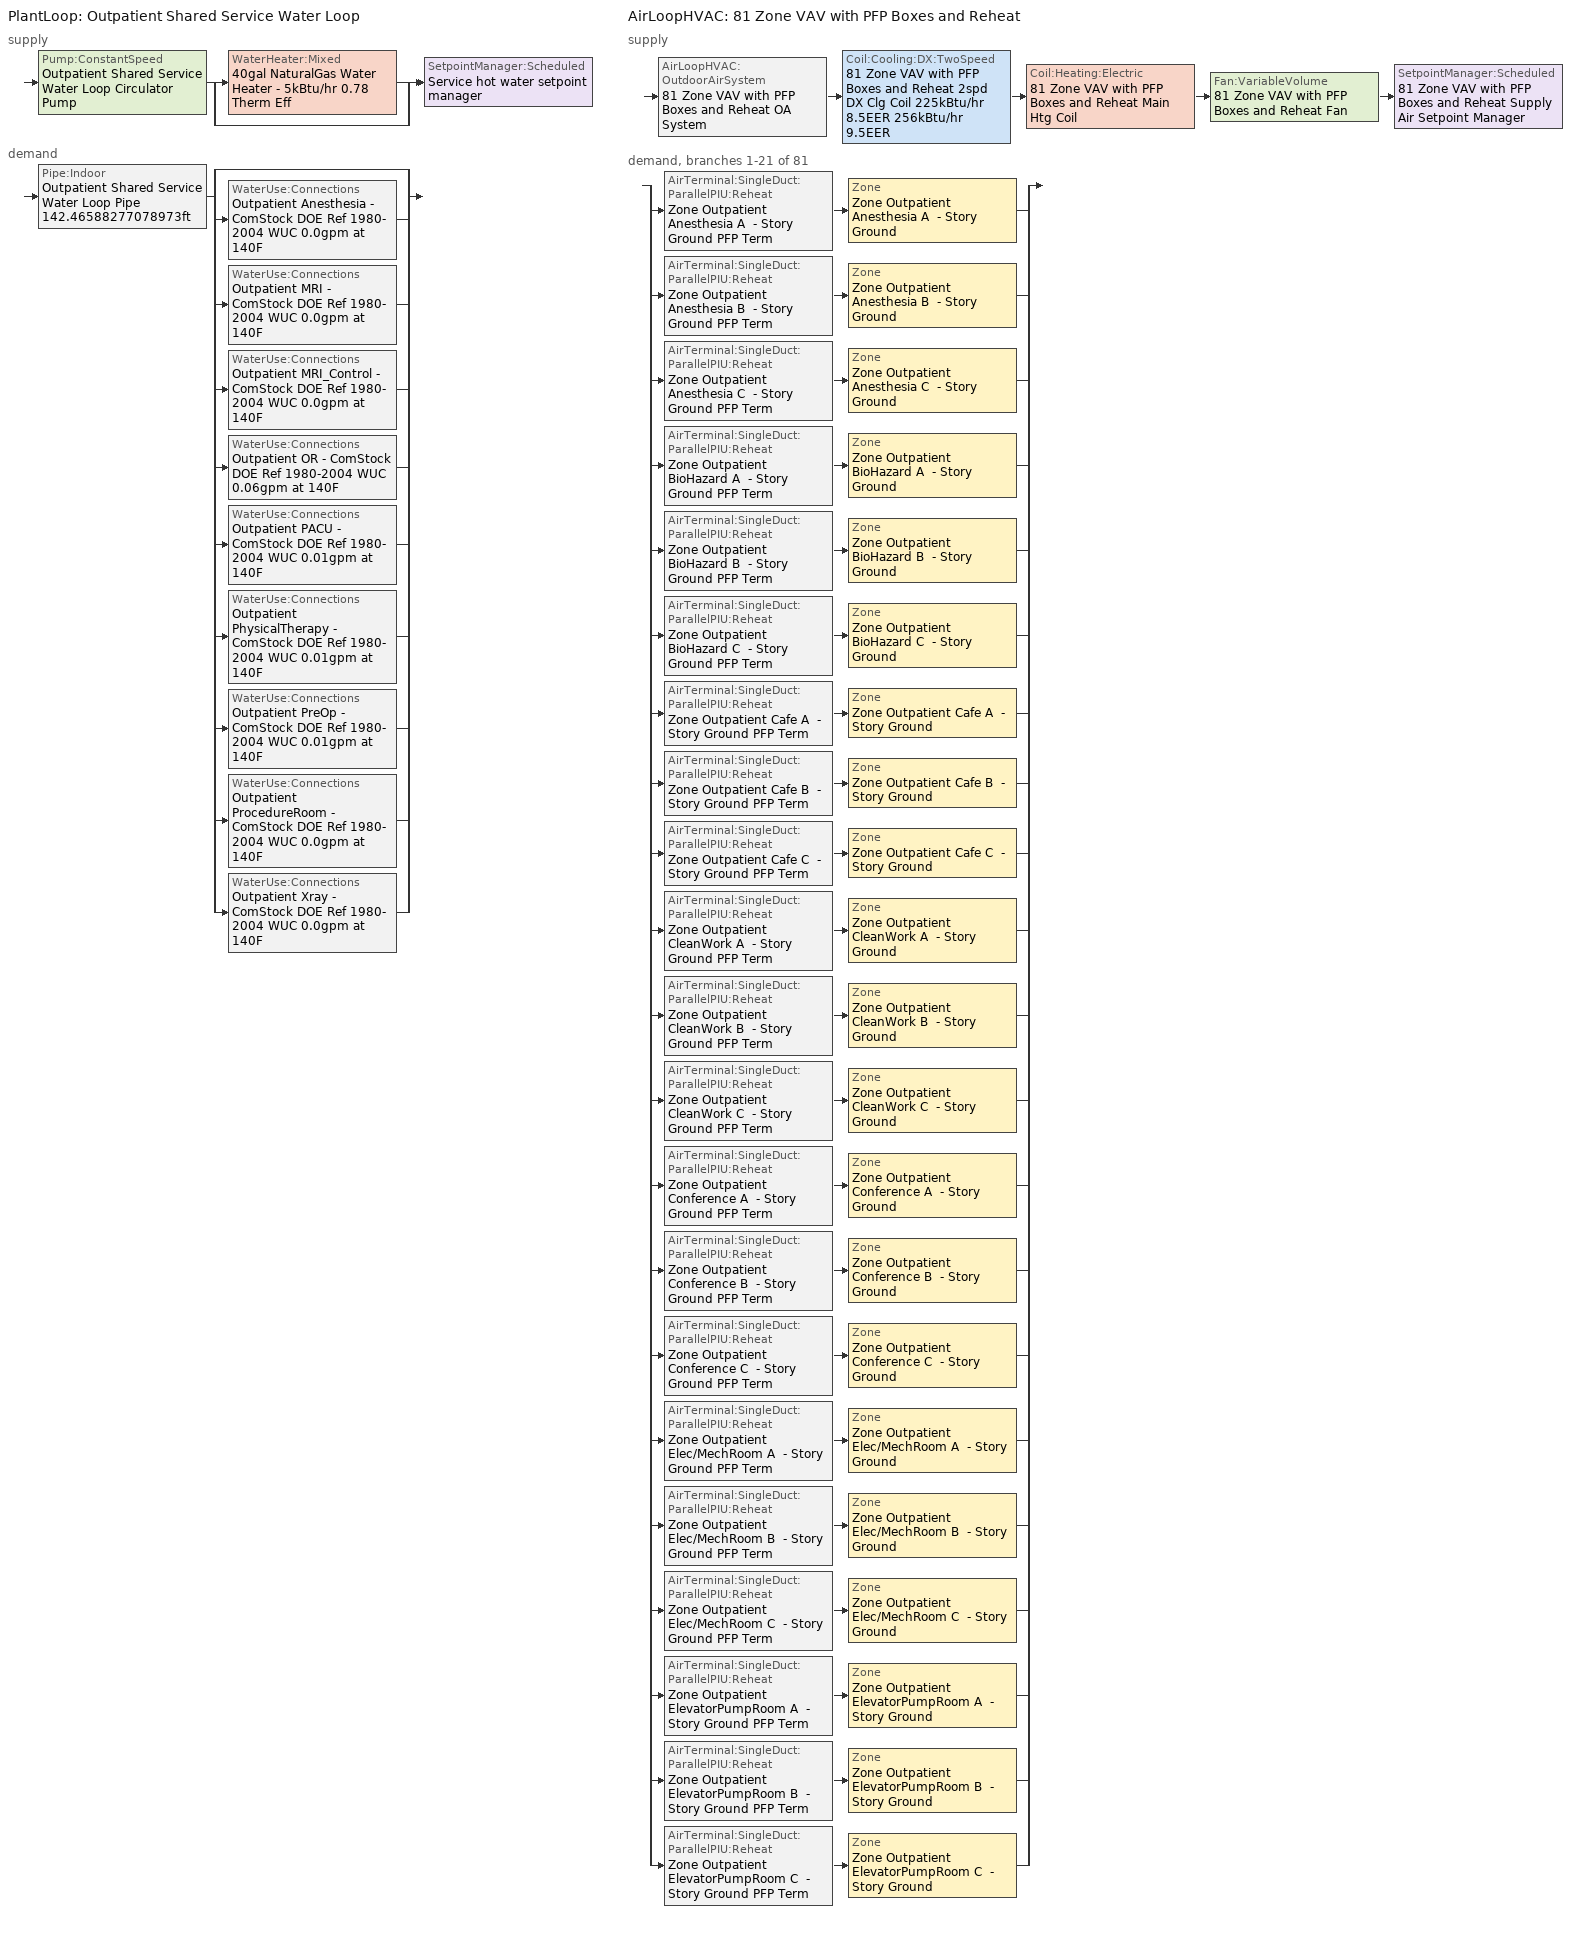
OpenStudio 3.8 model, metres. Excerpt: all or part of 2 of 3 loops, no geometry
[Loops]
PlantLoop 'Outpatient Shared Service Water Loop'
 supply: Pump:ConstantSpeed 'Outpatient Shared Service Water Loop Circulator Pump' > split
  | WaterHeater:Mixed '40gal NaturalGas Water Heater - 5kBtu/hr 0.78 Therm Eff'
  | bypass
  join > SetpointManager:Scheduled 'Service hot water setpoint manager'
 demand: Pipe:Indoor 'Outpatient Shared Service Water Loop Pipe 142.46588277078973ft' > split
  | bypass
  | WaterUse:Connections 'Outpatient Anesthesia - ComStock DOE Ref 1980-2004 WUC 0.0gpm at 140F'
  | WaterUse:Connections 'Outpatient MRI - ComStock DOE Ref 1980-2004 WUC 0.0gpm at 140F'
  | WaterUse:Connections 'Outpatient MRI_Control - ComStock DOE Ref 1980-2004 WUC 0.0gpm at 140F'
  | WaterUse:Connections 'Outpatient OR - ComStock DOE Ref 1980-2004 WUC 0.06gpm at 140F'
  | WaterUse:Connections 'Outpatient PACU - ComStock DOE Ref 1980-2004 WUC 0.01gpm at 140F'
  | WaterUse:Connections 'Outpatient PhysicalTherapy - ComStock DOE Ref 1980-2004 WUC 0.01gpm at 140F'
  | WaterUse:Connections 'Outpatient PreOp - ComStock DOE Ref 1980-2004 WUC 0.01gpm at 140F'
  | WaterUse:Connections 'Outpatient ProcedureRoom - ComStock DOE Ref 1980-2004 WUC 0.0gpm at 140F'
  | WaterUse:Connections 'Outpatient Xray - ComStock DOE Ref 1980-2004 WUC 0.0gpm at 140F'
AirLoopHVAC '81 Zone VAV with PFP Boxes and Reheat'
 supply: AirLoopHVAC:OutdoorAirSystem '81 Zone VAV with PFP Boxes and Reheat OA System' > Coil:Cooling:DX:TwoSpeed '81 Zone VAV with PFP Boxes and Reheat 2spd DX Clg Coil 225kBtu/hr 8.5EER 256kBtu/hr 9.5EER' > Coil:Heating:Electric '81 Zone VAV with PFP Boxes and Reheat Main Htg Coil' > Fan:VariableVolume '81 Zone VAV with PFP Boxes and Reheat Fan' > SetpointManager:Scheduled '81 Zone VAV with PFP Boxes and Reheat Supply Air Setpoint Manager'
 demand, branches 1-21 of 81: split
  | AirTerminal:SingleDuct:ParallelPIU:Reheat 'Zone Outpatient Anesthesia A  - Story Ground PFP Term' > Zone 'Zone Outpatient Anesthesia A  - Story Ground'
  | AirTerminal:SingleDuct:ParallelPIU:Reheat 'Zone Outpatient Anesthesia B  - Story Ground PFP Term' > Zone 'Zone Outpatient Anesthesia B  - Story Ground'
  | AirTerminal:SingleDuct:ParallelPIU:Reheat 'Zone Outpatient Anesthesia C  - Story Ground PFP Term' > Zone 'Zone Outpatient Anesthesia C  - Story Ground'
  | AirTerminal:SingleDuct:ParallelPIU:Reheat 'Zone Outpatient BioHazard A  - Story Ground PFP Term' > Zone 'Zone Outpatient BioHazard A  - Story Ground'
  | AirTerminal:SingleDuct:ParallelPIU:Reheat 'Zone Outpatient BioHazard B  - Story Ground PFP Term' > Zone 'Zone Outpatient BioHazard B  - Story Ground'
  | AirTerminal:SingleDuct:ParallelPIU:Reheat 'Zone Outpatient BioHazard C  - Story Ground PFP Term' > Zone 'Zone Outpatient BioHazard C  - Story Ground'
  | AirTerminal:SingleDuct:ParallelPIU:Reheat 'Zone Outpatient Cafe A  - Story Ground PFP Term' > Zone 'Zone Outpatient Cafe A  - Story Ground'
  | AirTerminal:SingleDuct:ParallelPIU:Reheat 'Zone Outpatient Cafe B  - Story Ground PFP Term' > Zone 'Zone Outpatient Cafe B  - Story Ground'
  | AirTerminal:SingleDuct:ParallelPIU:Reheat 'Zone Outpatient Cafe C  - Story Ground PFP Term' > Zone 'Zone Outpatient Cafe C  - Story Ground'
  | AirTerminal:SingleDuct:ParallelPIU:Reheat 'Zone Outpatient CleanWork A  - Story Ground PFP Term' > Zone 'Zone Outpatient CleanWork A  - Story Ground'
  | AirTerminal:SingleDuct:ParallelPIU:Reheat 'Zone Outpatient CleanWork B  - Story Ground PFP Term' > Zone 'Zone Outpatient CleanWork B  - Story Ground'
  | AirTerminal:SingleDuct:ParallelPIU:Reheat 'Zone Outpatient CleanWork C  - Story Ground PFP Term' > Zone 'Zone Outpatient CleanWork C  - Story Ground'
  | AirTerminal:SingleDuct:ParallelPIU:Reheat 'Zone Outpatient Conference A  - Story Ground PFP Term' > Zone 'Zone Outpatient Conference A  - Story Ground'
  | AirTerminal:SingleDuct:ParallelPIU:Reheat 'Zone Outpatient Conference B  - Story Ground PFP Term' > Zone 'Zone Outpatient Conference B  - Story Ground'
  | AirTerminal:SingleDuct:ParallelPIU:Reheat 'Zone Outpatient Conference C  - Story Ground PFP Term' > Zone 'Zone Outpatient Conference C  - Story Ground'
  | AirTerminal:SingleDuct:ParallelPIU:Reheat 'Zone Outpatient Elec/MechRoom A  - Story Ground PFP Term' > Zone 'Zone Outpatient Elec/MechRoom A  - Story Ground'
  | AirTerminal:SingleDuct:ParallelPIU:Reheat 'Zone Outpatient Elec/MechRoom B  - Story Ground PFP Term' > Zone 'Zone Outpatient Elec/MechRoom B  - Story Ground'
  | AirTerminal:SingleDuct:ParallelPIU:Reheat 'Zone Outpatient Elec/MechRoom C  - Story Ground PFP Term' > Zone 'Zone Outpatient Elec/MechRoom C  - Story Ground'
  | AirTerminal:SingleDuct:ParallelPIU:Reheat 'Zone Outpatient ElevatorPumpRoom A  - Story Ground PFP Term' > Zone 'Zone Outpatient ElevatorPumpRoom A  - Story Ground'
  | AirTerminal:SingleDuct:ParallelPIU:Reheat 'Zone Outpatient ElevatorPumpRoom B  - Story Ground PFP Term' > Zone 'Zone Outpatient ElevatorPumpRoom B  - Story Ground'
  | AirTerminal:SingleDuct:ParallelPIU:Reheat 'Zone Outpatient ElevatorPumpRoom C  - Story Ground PFP Term' > Zone 'Zone Outpatient ElevatorPumpRoom C  - Story Ground'
[SizingPeriod:DesignDay] Barometric Pressure {Pa}=100618; Sky Clearness=0; Rain Indicator=No; Snow Indicator=No; Day of Month=21; Daylight Saving Time Indicator=No; Humidity Condition Type=Wetbulb; Dry-Bulb Temperature Range Modifier Type=DefaultMultipliers
Name | Maximum Dry-Bulb Temperature {C} | Daily Dry-Bulb Temperature Range {deltaC} | Wind Speed {m/s} | Wind Direction {deg} | Month | Day Type | Wetbulb or DewPoint at Maximum Dry-Bulb {C} | Solar Model Indicator | ASHRAE Clear Sky Optical Depth for Beam Irradiance | ASHRAE Clear Sky Optical Depth for Diffuse Irradiance
Manassas Rgnl Davis Ann Htg 99% Condns DB 1 | -8.7 | 0 | 1.3 | 330 | 1 | WinterDesignDay | -8.7 | ASHRAEClearSky
Manassas Rgnl Davis Ann Htg 99.6% Condns DB 1 | -11.2 | 0 | 1.3 | 330 | 1 | WinterDesignDay | -11.2 | ASHRAEClearSky
Manassas Rgnl Davis Ann Htg Wind 99% Condns WS=>MCDB 1 | 1.5 | 0 | 10.6 | 330 | 1 | WinterDesignDay | 1.5 | ASHRAEClearSky
Manassas Rgnl Davis April .4% Condns DB=>MCWB 1 | 30.9 | 13.8 | 3.6 | 200 | 4 | SummerDesignDay | 19 | ASHRAETau | 0.391 | 2.29
Manassas Rgnl Davis April .4% Condns WB=>MCDB 1 | 27.8 | 13.8 | 3.6 | 200 | 4 | SummerDesignDay | 19.8 | ASHRAETau | 0.391 | 2.29
Manassas Rgnl Davis August .4% Condns DB=>MCWB 1 | 35.9 | 11.8 | 3.6 | 200 | 8 | SummerDesignDay | 24.4 | ASHRAETau | 0.442 | 2.192
Manassas Rgnl Davis August .4% Condns WB=>MCDB 1 | 33.2 | 11.8 | 3.6 | 200 | 8 | SummerDesignDay | 26.2 | ASHRAETau | 0.442 | 2.192
Manassas Rgnl Davis December .4% Condns DB=>MCWB 1 | 21 | 10.5 | 3.6 | 200 | 12 | SummerDesignDay | 14.5 | ASHRAETau | 0.299 | 2.614
Manassas Rgnl Davis December .4% Condns WB=>MCDB 1 | 19.3 | 10.5 | 3.6 | 200 | 12 | SummerDesignDay | 16 | ASHRAETau | 0.299 | 2.614
Manassas Rgnl Davis February .4% Condns DB=>MCWB 1 | 20.9 | 11.3 | 3.6 | 200 | 2 | SummerDesignDay | 13.4 | ASHRAETau | 0.335 | 2.456
Manassas Rgnl Davis February .4% Condns WB=>MCDB 1 | 19 | 11.3 | 3.6 | 200 | 2 | SummerDesignDay | 14.4 | ASHRAETau | 0.335 | 2.456
Manassas Rgnl Davis January .4% Condns DB=>MCWB 1 | 20.1 | 10.2 | 3.6 | 200 | 1 | SummerDesignDay | 15 | ASHRAETau | 0.323 | 2.518
Manassas Rgnl Davis January .4% Condns WB=>MCDB 1 | 18.4 | 10.2 | 3.6 | 200 | 1 | SummerDesignDay | 16.4 | ASHRAETau | 0.323 | 2.518
Manassas Rgnl Davis July .4% Condns DB=>MCWB 1 | 36.2 | 11.6 | 3.6 | 200 | 7 | SummerDesignDay | 24.3 | ASHRAETau | 0.456 | 2.131
Manassas Rgnl Davis July .4% Condns WB=>MCDB 1 | 33.4 | 11.6 | 3.6 | 200 | 7 | SummerDesignDay | 26.3 | ASHRAETau | 0.456 | 2.131
Manassas Rgnl Davis June .4% Condns DB=>MCWB 1 | 34.1 | 12.1 | 3.6 | 200 | 6 | SummerDesignDay | 23.9 | ASHRAETau | 0.463 | 2.07
Manassas Rgnl Davis June .4% Condns WB=>MCDB 1 | 32.2 | 12.1 | 3.6 | 200 | 6 | SummerDesignDay | 25.3 | ASHRAETau | 0.463 | 2.07
[Construction]
Copper pipe 0.75in type L with 0.5in fiberglass batt: Fiberglass batt 0.5in, Copper pipe 0.75in type L
[Material] Roughness=Smooth; Thermal Absorptance=0.9; Solar Absorptance=0.7; Visible Absorptance=0.7
Name | Thickness {m} | Conductivity {W/m-K} | Density {kg/m3} | Specific Heat {J/kg-K}
Copper pipe 0.75in type L | 0.001143 | 386 | 8906.27 | 385.1856
Fiberglass batt 0.5in | 0.0127 | 0.0663448 | 11.2129 | 837.36
[Sizing:Zone] Zone Cooling Design Supply Air Temperature Input Method=SupplyAirTemperature; Zone Cooling Design Supply Air Temperature Difference {deltaC}=11.11; Zone Heating Design Supply Air Temperature Input Method=SupplyAirTemperature; Zone Heating Design Supply Air Temperature {C}=40; Zone Heating Design Supply Air Temperature Difference {deltaC}=11.11; Zone Cooling Design Supply Air Humidity Ratio {kg-H2O/kg-air}=0.0085; Zone Heating Design Supply Air Humidity Ratio {kg-H2O/kg-air}=0.008; Cooling Design Air Flow Method=DesignDay; Heating Design Air Flow Method=DesignDay; Account for Dedicated Outdoor Air System=No; Dedicated Outdoor Air System Control Strategy=NeutralSupplyAir; Dedicated Outdoor Air Low Setpoint Temperature for Design {C}=autosize; Dedicated Outdoor Air High Setpoint Temperature for Design {C}=autosize; Zone Load Sizing Method=Sensible Load Only No Latent Load; Zone Latent Cooling Design Supply Air Humidity Ratio Input Method=HumidityRatioDifference; Zone Cooling Design Supply Air Humidity Ratio Difference {kgWater/kgDryAir}=0.005; Zone Latent Heating Design Supply Air Humidity Ratio Input Method=HumidityRatioDifference; Zone Humidification Design Supply Air Humidity Ratio Difference {kgWater/kgDryAir}=0.005
Name | Zone Cooling Design Supply Air Temperature {C}
Zone Outpatient BioHazard A  - Story Ground; Zone Outpatient BioHazard B  - Story Ground; Zone Outpatient BioHazard C  - Story Ground; Zone Outpatient ElevatorPumpRoom A  - Story Ground; Zone Outpatient ElevatorPumpRoom B  - Story Ground; Zone Outpatient ElevatorPumpRoom C  - Story Ground; Zone Outpatient Anesthesia A  - Story Ground; Zone Outpatient Anesthesia B  - Story Ground; Zone Outpatient Anesthesia C  - Story Ground; Zone Outpatient CleanWork A  - Story Ground; Zone Outpatient CleanWork B  - Story Ground; Zone Outpatient CleanWork C  - Story Ground; Zone Outpatient Conference A  - Story Ground; Zone Outpatient Conference B  - Story Ground; Zone Outpatient Conference C  - Story Ground; Zone Outpatient Cafe A  - Story Ground; Zone Outpatient Cafe B  - Story Ground; Zone Outpatient Cafe C  - Story Ground; Zone Outpatient Elec/MechRoom A  - Story Ground; Zone Outpatient Elec/MechRoom B  - Story Ground; Zone Outpatient Elec/MechRoom C  - Story Ground | 12.7778
Zone Outpatient DressingRoom A  - Story Ground; Zone Outpatient DressingRoom B  - Story Ground; Zone Outpatient DressingRoom C  - Story Ground | 14
[Zone equipment]
Zone Outpatient BioHazard A  - Story Ground: Zone Outpatient BioHazard A  - Story Ground PFP Term
Zone Outpatient BioHazard B  - Story Ground: Zone Outpatient BioHazard B  - Story Ground PFP Term
Zone Outpatient BioHazard C  - Story Ground: Zone Outpatient BioHazard C  - Story Ground PFP Term
Zone Outpatient ElevatorPumpRoom A  - Story Ground: Zone Outpatient ElevatorPumpRoom A  - Story Ground PFP Term
Zone Outpatient ElevatorPumpRoom B  - Story Ground: Zone Outpatient ElevatorPumpRoom B  - Story Ground PFP Term
Zone Outpatient ElevatorPumpRoom C  - Story Ground: Zone Outpatient ElevatorPumpRoom C  - Story Ground PFP Term
Zone Outpatient Anesthesia A  - Story Ground: Zone Outpatient Anesthesia A  - Story Ground Exhaust Fan, Zone Outpatient Anesthesia A  - Story Ground PFP Term
Zone Outpatient Anesthesia B  - Story Ground: Zone Outpatient Anesthesia B  - Story Ground Exhaust Fan, Zone Outpatient Anesthesia B  - Story Ground PFP Term
Zone Outpatient Anesthesia C  - Story Ground: Zone Outpatient Anesthesia C  - Story Ground Exhaust Fan, Zone Outpatient Anesthesia C  - Story Ground PFP Term
Zone Outpatient CleanWork A  - Story Ground: Zone Outpatient CleanWork A  - Story Ground PFP Term
Zone Outpatient CleanWork B  - Story Ground: Zone Outpatient CleanWork B  - Story Ground PFP Term
Zone Outpatient CleanWork C  - Story Ground: Zone Outpatient CleanWork C  - Story Ground PFP Term
Zone Outpatient Conference A  - Story Ground: Zone Outpatient Conference A  - Story Ground PFP Term
Zone Outpatient Conference B  - Story Ground: Zone Outpatient Conference B  - Story Ground PFP Term
Zone Outpatient Conference C  - Story Ground: Zone Outpatient Conference C  - Story Ground PFP Term
Zone Outpatient Cafe A  - Story Ground: Zone Outpatient Cafe A  - Story Ground PFP Term
Zone Outpatient Cafe B  - Story Ground: Zone Outpatient Cafe B  - Story Ground PFP Term
Zone Outpatient Cafe C  - Story Ground: Zone Outpatient Cafe C  - Story Ground PFP Term
Zone Outpatient Elec/MechRoom A  - Story Ground: Zone Outpatient Elec/MechRoom A  - Story Ground PFP Term
Zone Outpatient Elec/MechRoom B  - Story Ground: Zone Outpatient Elec/MechRoom B  - Story Ground PFP Term
Zone Outpatient Elec/MechRoom C  - Story Ground: Zone Outpatient Elec/MechRoom C  - Story Ground PFP Term
[Fan:ZoneExhaust] Availability Schedule=OutPatientHealthCare Hours_of_operation; Fan Total Efficiency=0.0273754; Pressure Rise {Pa}=124.544; Flow Fraction Schedule=OutPatientHealthCare Hours_of_operation; System Availability Manager Coupling Mode=Decoupled
Name | Maximum Flow Rate {m3/s}
Zone Outpatient Anesthesia A  - Story Ground Exhaust Fan; Zone Outpatient Anesthesia C  - Story Ground Exhaust Fan | 0.00463794
Zone Outpatient Anesthesia B  - Story Ground Exhaust Fan | 0.0041127
[WaterUse:Connections]
Name | Water Use Equipment Name 1
Outpatient Anesthesia - ComStock DOE Ref 1980-2004 WUC 0.0gpm at 140F | Outpatient Anesthesia - ComStock DOE Ref 1980-2004 Service Water Use 0.0gpm at 140F
Outpatient MRI - ComStock DOE Ref 1980-2004 WUC 0.0gpm at 140F | Outpatient MRI - ComStock DOE Ref 1980-2004 Service Water Use 0.0gpm at 140F
Outpatient MRI_Control - ComStock DOE Ref 1980-2004 WUC 0.0gpm at 140F | Outpatient MRI_Control - ComStock DOE Ref 1980-2004 Service Water Use 0.0gpm at 140F
Outpatient OR - ComStock DOE Ref 1980-2004 WUC 0.06gpm at 140F | Outpatient OR - ComStock DOE Ref 1980-2004 Service Water Use 0.06gpm at 140F
Outpatient PACU - ComStock DOE Ref 1980-2004 WUC 0.01gpm at 140F | Outpatient PACU - ComStock DOE Ref 1980-2004 Service Water Use 0.01gpm at 140F
Outpatient PhysicalTherapy - ComStock DOE Ref 1980-2004 WUC 0.01gpm at 140F | Outpatient PhysicalTherapy - ComStock DOE Ref 1980-2004 Service Water Use 0.01gpm at 140F
Outpatient PreOp - ComStock DOE Ref 1980-2004 WUC 0.01gpm at 140F | Outpatient PreOp - ComStock DOE Ref 1980-2004 Service Water Use 0.01gpm at 140F
Outpatient ProcedureRoom - ComStock DOE Ref 1980-2004 WUC 0.0gpm at 140F | Outpatient ProcedureRoom - ComStock DOE Ref 1980-2004 Service Water Use 0.0gpm at 140F
Outpatient Xray - ComStock DOE Ref 1980-2004 WUC 0.0gpm at 140F | Outpatient Xray - ComStock DOE Ref 1980-2004 Service Water Use 0.0gpm at 140F
[WaterUse:Equipment:Definition] Sensible Fraction Schedule=Fraction Sensible - 0.2; Latent Fraction Schedule=Fraction Latent - 0.05
Name | Peak Flow Rate {m3/s} | Target Temperature Schedule
Outpatient Anesthesia - ComStock DOE Ref 1980-2004 Service Water Use Def 0.0gpm | 2.07152e-07 | Mixed Water At Faucet Temp - 140F
Outpatient MRI - ComStock DOE Ref 1980-2004 Service Water Use Def 0.0gpm | 2.09252e-07 | Mixed Water At Faucet Temp - 140F 1
Outpatient MRI_Control - ComStock DOE Ref 1980-2004 Service Water Use Def 0.0gpm | 2.09997e-07 | Mixed Water At Faucet Temp - 140F 2
Outpatient OR - ComStock DOE Ref 1980-2004 Service Water Use Def 0.06gpm | 3.78464e-06 | Mixed Water At Faucet Temp - 140F 3
Outpatient PACU - ComStock DOE Ref 1980-2004 Service Water Use Def 0.01gpm | 6.31743e-07 | Mixed Water At Faucet Temp - 140F 4
Outpatient PhysicalTherapy - ComStock DOE Ref 1980-2004 Service Water Use Def 0.01gpm | 4.20233e-07 | Mixed Water At Faucet Temp - 140F 5
Outpatient PreOp - ComStock DOE Ref 1980-2004 Service Water Use Def 0.01gpm | 4.21258e-07 | Mixed Water At Faucet Temp - 140F 6
Outpatient ProcedureRoom - ComStock DOE Ref 1980-2004 Service Water Use Def 0.0gpm | 2.11345e-07 | Mixed Water At Faucet Temp - 140F 7
Outpatient Xray - ComStock DOE Ref 1980-2004 Service Water Use Def 0.0gpm | 2.10339e-07 | Mixed Water At Faucet Temp - 140F 8
[WaterUse:Equipment] Flow Rate Fraction Schedule=OutPatientHealthCare BLDG_SWH_SCH_Pre2004
Name | Water Use Equipment Definition
Outpatient Anesthesia - ComStock DOE Ref 1980-2004 Service Water Use 0.0gpm at 140F | Outpatient Anesthesia - ComStock DOE Ref 1980-2004 Service Water Use Def 0.0gpm
Outpatient MRI - ComStock DOE Ref 1980-2004 Service Water Use 0.0gpm at 140F | Outpatient MRI - ComStock DOE Ref 1980-2004 Service Water Use Def 0.0gpm
Outpatient MRI_Control - ComStock DOE Ref 1980-2004 Service Water Use 0.0gpm at 140F | Outpatient MRI_Control - ComStock DOE Ref 1980-2004 Service Water Use Def 0.0gpm
Outpatient OR - ComStock DOE Ref 1980-2004 Service Water Use 0.06gpm at 140F | Outpatient OR - ComStock DOE Ref 1980-2004 Service Water Use Def 0.06gpm
Outpatient PACU - ComStock DOE Ref 1980-2004 Service Water Use 0.01gpm at 140F | Outpatient PACU - ComStock DOE Ref 1980-2004 Service Water Use Def 0.01gpm
Outpatient PhysicalTherapy - ComStock DOE Ref 1980-2004 Service Water Use 0.01gpm at 140F | Outpatient PhysicalTherapy - ComStock DOE Ref 1980-2004 Service Water Use Def 0.01gpm
Outpatient PreOp - ComStock DOE Ref 1980-2004 Service Water Use 0.01gpm at 140F | Outpatient PreOp - ComStock DOE Ref 1980-2004 Service Water Use Def 0.01gpm
Outpatient ProcedureRoom - ComStock DOE Ref 1980-2004 Service Water Use 0.0gpm at 140F | Outpatient ProcedureRoom - ComStock DOE Ref 1980-2004 Service Water Use Def 0.0gpm
Outpatient Xray - ComStock DOE Ref 1980-2004 Service Water Use 0.0gpm at 140F | Outpatient Xray - ComStock DOE Ref 1980-2004 Service Water Use Def 0.0gpm
[PlantLoop]
Outpatient Shared Service Water Loop: Glycol Concentration=0; Maximum Loop Temperature {C}=60; Minimum Loop Temperature {C}=10; Plant Loop Volume {m3}=Autocalculate; Load Distribution Scheme=Optimal
[Sizing:Plant]
Outpatient Shared Service Water Loop: Loop Type=Heating; Design Loop Exit Temperature {C}=60; Loop Design Temperature Difference {deltaC}=5; Sizing Option=NonCoincident; Zone Timesteps in Averaging Window=1; Coincident Sizing Factor Mode=None
[SetpointManager:Scheduled] Control Variable=Temperature
Name | Schedule | Setpoint Node or NodeList
Service hot water setpoint manager | Service Water Loop Temp - 140F | Outpatient Shared Service Water Loop Supply Outlet Node
81 Zone VAV with PFP Boxes and Reheat Supply Air Setpoint Manager | Supply Air Temp - 55.0F | 81 Zone VAV with PFP Boxes and Reheat Supply Outlet Node
[Pump:ConstantSpeed]
Outpatient Shared Service Water Loop Circulator Pump: Rated Flow Rate {m3/s}=autosize; Rated Pump Head {Pa}=29890.7; Rated Power Consumption {W}=autosize; Motor Efficiency=0.825; Fraction of Motor Inefficiencies to Fluid Stream=0; Pump Control Type=Intermittent; Design Power Sizing Method=PowerPerFlowPerPressure; Design Electric Power per Unit Flow Rate {W/(m3/s)}=348701.1; Design Shaft Power per Unit Flow Rate per Unit Head {W-s/m3-Pa}=1.28205
[WaterHeater:Mixed]
40gal NaturalGas Water Heater - 5kBtu/hr 0.78 Therm Eff: Tank Volume {m3}=0.151416; Setpoint Temperature Schedule=Service Water Loop Temp - 140F; Deadband Temperature Difference {deltaC}=2; Maximum Temperature Limit {C}=60; Heater Control Type=Cycle; Heater Maximum Capacity {W}=1513.27; Heater Fuel Type=NaturalGas; Heater Thermal Efficiency=0.78; Off Cycle Parasitic Fuel Consumption Rate {W}=0; Off Cycle Parasitic Fuel Type=NaturalGas; Off Cycle Parasitic Heat Fraction to Tank=0; On Cycle Parasitic Fuel Consumption Rate {W}=0; On Cycle Parasitic Fuel Type=NaturalGas; On Cycle Parasitic Heat Fraction to Tank=0; Ambient Temperature Indicator=Schedule; Ambient Temperature Schedule=Water Heater Ambient Temp Schedule - 70f; Off Cycle Loss Coefficient to Ambient Temperature {W/K}=5.99799; On Cycle Loss Coefficient to Ambient Temperature {W/K}=5.99799; Use Side Effectiveness=1; Source Side Effectiveness=1; Use Side Design Flow Rate {m3/s}=autosize; Source Side Design Flow Rate {m3/s}=autosize; Indirect Water Heating Recovery Time {hr}=1.5; Source Side Flow Control Mode=IndirectHeatPrimarySetpoint
[WaterHeater:Sizing]
40gal NaturalGas Water Heater - 5kBtu/hr 0.78 Therm Eff: Design Mode=PeakDraw; Time Storage Can Meet Peak Draw {hr}=0.538503; Time for Tank Recovery {hr}=0; Nominal Tank Volume for Autosizing Plant Connections {m3}=1
[Pipe:Indoor]
Outpatient Shared Service Water Loop Pipe 142.46588277078973ft: Construction=Copper pipe 0.75in type L with 0.5in fiberglass batt; Environment Type=Schedule; Ambient Temperature Schedule=Outpatient Shared Service Water Loop Piping Air Temp - 70F; Ambient Air Velocity Schedule=Outpatient Shared Service Water Loop Piping Air Velocity - 0.67mph; Pipe Inside Diameter {m}=0.019939; Pipe Length {m}=43.4236
[AirLoopHVAC]
81 Zone VAV with PFP Boxes and Reheat: Availability Schedule=81 Zone VAV with PFP Boxes and Reheat Occ Sch; Design Supply Air Flow Rate {m3/s}=AutoSize; Design Return Air Flow Fraction of Supply Air Flow=1
[Sizing:System]
81 Zone VAV with PFP Boxes and Reheat: Type of Load to Size On=Sensible; Design Outdoor Air Flow Rate {m3/s}=Autosize; Central Heating Maximum System Air Flow Ratio=0.3; Preheat Design Temperature {C}=7.22222; Preheat Design Humidity Ratio {kg-H2O/kg-Air}=0.008; Precool Design Temperature {C}=12.7778; Precool Design Humidity Ratio {kg-H2O/kg-Air}=0.008; Central Cooling Design Supply Air Temperature {C}=12.7778; Central Heating Design Supply Air Temperature {C}=12.7778; Sizing Option=Coincident; 100% Outdoor Air in Cooling=No; 100% Outdoor Air in Heating=No; Central Cooling Design Supply Air Humidity Ratio {kg-H2O/kg-Air}=0.0085; Central Heating Design Supply Air Humidity Ratio {kg-H2O/kg-Air}=0.008; Cooling Design Air Flow Method=DesignDay; Cooling Design Air Flow Rate {m3/s}=0; Heating Design Air Flow Method=DesignDay; Heating Design Air Flow Rate {m3/s}=0; System Outdoor Air Method=ZoneSum; Zone Maximum Outdoor Air Fraction=1; Cooling Supply Air Flow Rate Per Floor Area {m3/s-m2}=0.00996765; Cooling Fraction of Autosized Cooling Supply Air Flow Rate=1; Cooling Supply Air Flow Rate Per Unit Cooling Capacity {m3/s-W}=3.94755e-05; Heating Supply Air Flow Rate Per Floor Area {m3/s-m2}=0.00996765; Heating Fraction of Autosized Heating Supply Air Flow Rate=1; Heating Fraction of Autosized Cooling Supply Air Flow Rate=1; Heating Supply Air Flow Rate Per Unit Heating Capacity {m3/s-W}=3.15882e-05; Cooling Design Capacity Method=CoolingDesignCapacity; Cooling Design Capacity {W}=autosize; Cooling Design Capacity Per Floor Area {W/m2}=234.7; Fraction of Autosized Cooling Design Capacity=1; Heating Design Capacity Method=HeatingDesignCapacity; Heating Design Capacity {W}=autosize; Heating Design Capacity Per Floor Area {W/m2}=157; Fraction of Autosized Heating Design Capacity=1; Central Cooling Capacity Control Method=OnOff
[Fan:VariableVolume]
81 Zone VAV with PFP Boxes and Reheat Fan: Availability Schedule=Always On Discrete; Fan Total Efficiency=0.5915; Pressure Rise {Pa}=1574.24; Maximum Flow Rate {m3/s}=Autosize; Fan Power Minimum Flow Rate Input Method=Fraction; Fan Power Minimum Flow Fraction=0.25; Fan Power Minimum Air Flow Rate {m3/s}=0; Motor Efficiency=0.91; Motor In Airstream Fraction=1; Fan Power Coefficient 1=0.04076; Fan Power Coefficient 2=0.0881; Fan Power Coefficient 3=-0.0729; Fan Power Coefficient 4=0.9437; Fan Power Coefficient 5=0
[Coil:Heating:Electric] Availability Schedule=Always On Discrete; Efficiency=1
81 Zone VAV with PFP Boxes and Reheat Main Htg Coil; Zone Outpatient Anesthesia A  - Story Ground Electric Reheat Coil; Zone Outpatient Anesthesia B  - Story Ground Electric Reheat Coil; Zone Outpatient Anesthesia C  - Story Ground Electric Reheat Coil; Zone Outpatient BioHazard A  - Story Ground Electric Reheat Coil; Zone Outpatient BioHazard B  - Story Ground Electric Reheat Coil; Zone Outpatient BioHazard C  - Story Ground Electric Reheat Coil; Zone Outpatient Cafe A  - Story Ground Electric Reheat Coil; Zone Outpatient Cafe B  - Story Ground Electric Reheat Coil; Zone Outpatient Cafe C  - Story Ground Electric Reheat Coil; Zone Outpatient CleanWork A  - Story Ground Electric Reheat Coil; Zone Outpatient CleanWork B  - Story Ground Electric Reheat Coil; Zone Outpatient CleanWork C  - Story Ground Electric Reheat Coil; Zone Outpatient Conference A  - Story Ground Electric Reheat Coil; Zone Outpatient Conference B  - Story Ground Electric Reheat Coil; Zone Outpatient Conference C  - Story Ground Electric Reheat Coil; Zone Outpatient Elec/MechRoom A  - Story Ground Electric Reheat Coil; Zone Outpatient Elec/MechRoom B  - Story Ground Electric Reheat Coil; Zone Outpatient Elec/MechRoom C  - Story Ground Electric Reheat Coil; Zone Outpatient ElevatorPumpRoom A  - Story Ground Electric Reheat Coil; Zone Outpatient ElevatorPumpRoom B  - Story Ground Electric Reheat Coil; Zone Outpatient ElevatorPumpRoom C  - Story Ground Electric Reheat Coil
[Coil:Cooling:DX:TwoSpeed]
81 Zone VAV with PFP Boxes and Reheat 2spd DX Clg Coil 225kBtu/hr 8.5EER 256kBtu/hr 9.5EER: Availability Schedule=Always On Discrete; Rated High Speed Total Cooling Capacity {W}=Autosize; Rated High Speed Sensible Heat Ratio=Autosize; Rated High Speed COP {W/W}=3.2994; Rated High Speed Air Flow Rate {m3/s}=Autosize; Rated High Speed Evaporator Fan Power Per Volume Flow Rate 2017 {W/(m3/s)}=773.3; Rated High Speed Evaporator Fan Power Per Volume Flow Rate 2023 {W/(m3/s)}=934.4; Unit Internal Static Air Pressure {Pa}=773.3; Total Cooling Capacity Function of Temperature Curve=CoilClgDXQRatio_fTwbToadbSI; Total Cooling Capacity Function of Flow Fraction Curve=CoilClgDXSnglQRatio_fCFMRatio; Energy Input Ratio Function of Temperature Curve=CoilClgDXEIRRatio_fTwbToadbSI; Energy Input Ratio Function of Flow Fraction Curve=CoilClgDXSnglEIRRatio_fCFMRatio; Part Load Fraction Correlation Curve=CoilClgDXEIRRatio_fQFrac; Rated Low Speed Total Cooling Capacity {W}=Autosize; Rated Low Speed Sensible Heat Ratio=0.69; Rated Low Speed COP {W/W}=3.2994; Rated Low Speed Evaporator Fan Power Per Volume Flow Rate 2017 {W/(m3/s)}=773.3; Rated Low Speed Evaporator Fan Power Per Volume Flow Rate 2023 {W/(m3/s)}=934.4; Low Speed Total Cooling Capacity Function of Temperature Curve=CoilClgDXQRatio_fTwbToadbSI; Low Speed Energy Input Ratio Function of Temperature Curve=CoilClgDXEIRRatio_fTwbToadbSI; Condenser Type=AirCooled; Minimum Outdoor Dry-Bulb Temperature for Compressor Operation {C}=-25; High Speed Evaporative Condenser Effectiveness=0; High Speed Evaporative Condenser Air Flow Rate {m3/s}=Autosize; High Speed Evaporative Condenser Pump Rated Power Consumption {W}=Autosize; Low Speed Evaporative Condenser Effectiveness=0; Low Speed Evaporative Condenser Air Flow Rate {m3/s}=Autosize; Low Speed Evaporative Condenser Pump Rated Power Consumption {W}=Autosize; Basin Heater Capacity {W/K}=10; Basin Heater Setpoint Temperature {C}=2
[Controller:OutdoorAir]
81 Zone VAV with PFP Boxes and Reheat OA Controller: Minimum Outdoor Air Flow Rate {m3/s}=autosize; Maximum Outdoor Air Flow Rate {m3/s}=Autosize; Economizer Control Type=NoEconomizer; Economizer Control Action Type=ModulateFlow; Economizer Maximum Limit Dry-Bulb Temperature {C}=28; Economizer Maximum Limit Enthalpy {J/kg}=64000; Lockout Type=LockoutWithCompressor; Minimum Limit Type=FixedMinimum; Minimum Outdoor Air Schedule=Always On Discrete; Controller Mechanical Ventilation=81 Zone VAV with PFP Boxes and Reheat Vent Controller; High Humidity Control=No; Heat Recovery Bypass Control Type=BypassWhenWithinEconomizerLimits; Economizer Operation Staging=InterlockedWithMechanicalCooling
[Controller:MechanicalVentilation]
81 Zone VAV with PFP Boxes and Reheat Vent Controller: Availability Schedule=Always On Discrete; System Outdoor Air Method=ZoneSum
[AirLoopHVAC:OutdoorAirSystem]
81 Zone VAV with PFP Boxes and Reheat OA System: Controller=81 Zone VAV with PFP Boxes and Reheat OA Controller
[AvailabilityManager:NightCycle] Applicability Schedule=Always On Discrete; Control Type=CycleOnAny; Thermostat Tolerance {deltaC}=1; Cycling Run Time {s}=3600
Availability Manager Night Cycle 1; Availability Manager Night Cycle 2
[Fan:ConstantVolume] Availability Schedule=81 Zone VAV with PFP Boxes and Reheat Occ Sch; Fan Total Efficiency=0.4675; Pressure Rise {Pa}=0; Maximum Flow Rate {m3/s}=AutoSize; Motor Efficiency=0.85; Motor In Airstream Fraction=1
Zone Outpatient Anesthesia A  - Story Ground PFP Term Fan; Zone Outpatient Anesthesia B  - Story Ground PFP Term Fan; Zone Outpatient Anesthesia C  - Story Ground PFP Term Fan; Zone Outpatient BioHazard A  - Story Ground PFP Term Fan; Zone Outpatient BioHazard B  - Story Ground PFP Term Fan; Zone Outpatient BioHazard C  - Story Ground PFP Term Fan; Zone Outpatient Cafe A  - Story Ground PFP Term Fan; Zone Outpatient Cafe B  - Story Ground PFP Term Fan; Zone Outpatient Cafe C  - Story Ground PFP Term Fan; Zone Outpatient CleanWork A  - Story Ground PFP Term Fan; Zone Outpatient CleanWork B  - Story Ground PFP Term Fan; Zone Outpatient CleanWork C  - Story Ground PFP Term Fan; Zone Outpatient Conference A  - Story Ground PFP Term Fan; Zone Outpatient Conference B  - Story Ground PFP Term Fan; Zone Outpatient Conference C  - Story Ground PFP Term Fan; Zone Outpatient Elec/MechRoom A  - Story Ground PFP Term Fan; Zone Outpatient Elec/MechRoom B  - Story Ground PFP Term Fan; Zone Outpatient Elec/MechRoom C  - Story Ground PFP Term Fan; Zone Outpatient ElevatorPumpRoom A  - Story Ground PFP Term Fan; Zone Outpatient ElevatorPumpRoom B  - Story Ground PFP Term Fan; Zone Outpatient ElevatorPumpRoom C  - Story Ground PFP Term Fan
[AirTerminal:SingleDuct:ParallelPIU:Reheat] Availability Schedule=Always On Discrete; Maximum Primary Air Flow Rate {m3/s}=Autosize; Maximum Secondary Air Flow Rate {m3/s}=Autosize; Minimum Primary Air Flow Fraction=Autosize; Fan On Flow Fraction=Autosize; Maximum Hot Water or Steam Flow Rate {m3/s}=Autosize; Minimum Hot Water or Steam Flow Rate {m3/s}=0; Convergence Tolerance=0.001
Name | Fan | Reheat Coil
Zone Outpatient Anesthesia A  - Story Ground PFP Term | Zone Outpatient Anesthesia A  - Story Ground PFP Term Fan | Zone Outpatient Anesthesia A  - Story Ground Electric Reheat Coil
Zone Outpatient Anesthesia B  - Story Ground PFP Term | Zone Outpatient Anesthesia B  - Story Ground PFP Term Fan | Zone Outpatient Anesthesia B  - Story Ground Electric Reheat Coil
Zone Outpatient Anesthesia C  - Story Ground PFP Term | Zone Outpatient Anesthesia C  - Story Ground PFP Term Fan | Zone Outpatient Anesthesia C  - Story Ground Electric Reheat Coil
Zone Outpatient BioHazard A  - Story Ground PFP Term | Zone Outpatient BioHazard A  - Story Ground PFP Term Fan | Zone Outpatient BioHazard A  - Story Ground Electric Reheat Coil
Zone Outpatient BioHazard B  - Story Ground PFP Term | Zone Outpatient BioHazard B  - Story Ground PFP Term Fan | Zone Outpatient BioHazard B  - Story Ground Electric Reheat Coil
Zone Outpatient BioHazard C  - Story Ground PFP Term | Zone Outpatient BioHazard C  - Story Ground PFP Term Fan | Zone Outpatient BioHazard C  - Story Ground Electric Reheat Coil
Zone Outpatient Cafe A  - Story Ground PFP Term | Zone Outpatient Cafe A  - Story Ground PFP Term Fan | Zone Outpatient Cafe A  - Story Ground Electric Reheat Coil
Zone Outpatient Cafe B  - Story Ground PFP Term | Zone Outpatient Cafe B  - Story Ground PFP Term Fan | Zone Outpatient Cafe B  - Story Ground Electric Reheat Coil
Zone Outpatient Cafe C  - Story Ground PFP Term | Zone Outpatient Cafe C  - Story Ground PFP Term Fan | Zone Outpatient Cafe C  - Story Ground Electric Reheat Coil
Zone Outpatient CleanWork A  - Story Ground PFP Term | Zone Outpatient CleanWork A  - Story Ground PFP Term Fan | Zone Outpatient CleanWork A  - Story Ground Electric Reheat Coil
Zone Outpatient CleanWork B  - Story Ground PFP Term | Zone Outpatient CleanWork B  - Story Ground PFP Term Fan | Zone Outpatient CleanWork B  - Story Ground Electric Reheat Coil
Zone Outpatient CleanWork C  - Story Ground PFP Term | Zone Outpatient CleanWork C  - Story Ground PFP Term Fan | Zone Outpatient CleanWork C  - Story Ground Electric Reheat Coil
Zone Outpatient Conference A  - Story Ground PFP Term | Zone Outpatient Conference A  - Story Ground PFP Term Fan | Zone Outpatient Conference A  - Story Ground Electric Reheat Coil
Zone Outpatient Conference B  - Story Ground PFP Term | Zone Outpatient Conference B  - Story Ground PFP Term Fan | Zone Outpatient Conference B  - Story Ground Electric Reheat Coil
Zone Outpatient Conference C  - Story Ground PFP Term | Zone Outpatient Conference C  - Story Ground PFP Term Fan | Zone Outpatient Conference C  - Story Ground Electric Reheat Coil
Zone Outpatient Elec/MechRoom A  - Story Ground PFP Term | Zone Outpatient Elec/MechRoom A  - Story Ground PFP Term Fan | Zone Outpatient Elec/MechRoom A  - Story Ground Electric Reheat Coil
Zone Outpatient Elec/MechRoom B  - Story Ground PFP Term | Zone Outpatient Elec/MechRoom B  - Story Ground PFP Term Fan | Zone Outpatient Elec/MechRoom B  - Story Ground Electric Reheat Coil
Zone Outpatient Elec/MechRoom C  - Story Ground PFP Term | Zone Outpatient Elec/MechRoom C  - Story Ground PFP Term Fan | Zone Outpatient Elec/MechRoom C  - Story Ground Electric Reheat Coil
Zone Outpatient ElevatorPumpRoom A  - Story Ground PFP Term | Zone Outpatient ElevatorPumpRoom A  - Story Ground PFP Term Fan | Zone Outpatient ElevatorPumpRoom A  - Story Ground Electric Reheat Coil
Zone Outpatient ElevatorPumpRoom B  - Story Ground PFP Term | Zone Outpatient ElevatorPumpRoom B  - Story Ground PFP Term Fan | Zone Outpatient ElevatorPumpRoom B  - Story Ground Electric Reheat Coil
Zone Outpatient ElevatorPumpRoom C  - Story Ground PFP Term | Zone Outpatient ElevatorPumpRoom C  - Story Ground PFP Term Fan | Zone Outpatient ElevatorPumpRoom C  - Story Ground Electric Reheat Coil
[Schedule:Ruleset]
OutPatientHealthCare Hours_of_operation: Default Day Schedule=OutPatientHealthCare Hours_of_operation Default; Summer Design Day Schedule=OutPatientHealthCare Hours_of_operation Summer Design Day; Winter Design Day Schedule=OutPatientHealthCare Hours_of_operation Winter Design Day
OutPatientHealthCare BLDG_SWH_SCH_Pre2004: Default Day Schedule=OutPatientHealthCare BLDG_SWH_SCH_Pre2004 Default; Summer Design Day Schedule=OutPatientHealthCare BLDG_SWH_SCH_Pre2004 Summer Design Day
Fraction Sensible - 0.2: Default Day Schedule=Fraction Sensible - 0.2 Default
Fraction Latent - 0.05: Default Day Schedule=Fraction Latent - 0.05 Default
Mixed Water At Faucet Temp - 140F: Default Day Schedule=Mixed Water At Faucet Temp - 140F Default
Mixed Water At Faucet Temp - 140F 1: Default Day Schedule=Mixed Water At Faucet Temp - 140F Default 1
Mixed Water At Faucet Temp - 140F 2: Default Day Schedule=Mixed Water At Faucet Temp - 140F Default 2
Mixed Water At Faucet Temp - 140F 3: Default Day Schedule=Mixed Water At Faucet Temp - 140F Default 3
Mixed Water At Faucet Temp - 140F 4: Default Day Schedule=Mixed Water At Faucet Temp - 140F Default 4
Mixed Water At Faucet Temp - 140F 5: Default Day Schedule=Mixed Water At Faucet Temp - 140F Default 5
Mixed Water At Faucet Temp - 140F 6: Default Day Schedule=Mixed Water At Faucet Temp - 140F Default 6
Mixed Water At Faucet Temp - 140F 7: Default Day Schedule=Mixed Water At Faucet Temp - 140F Default 7
Mixed Water At Faucet Temp - 140F 8: Default Day Schedule=Mixed Water At Faucet Temp - 140F Default 8
Service Water Loop Temp - 140F: Default Day Schedule=Service Water Loop Temp - 140F Default
Water Heater Ambient Temp Schedule - 70f: Default Day Schedule=Water Heater Ambient Temp Schedule - 70f Default
Outpatient Shared Service Water Loop Piping Air Temp - 70F: Default Day Schedule=Outpatient Shared Service Water Loop Piping Air Temp - 70F Default
Outpatient Shared Service Water Loop Piping Air Velocity - 0.67mph: Default Day Schedule=Outpatient Shared Service Water Loop Piping Air Velocity - 0.67mph Default
Supply Air Temp - 55.0F: Default Day Schedule=Supply Air Temp - 55.0F Default
81 Zone VAV with PFP Boxes and Reheat Occ Sch: Default Day Schedule=81 Zone VAV with PFP Boxes and Reheat Occ Sch Default; Summer Design Day Schedule=81 Zone VAV with PFP Boxes and Reheat Occ Sch Summer Design Day; Winter Design Day Schedule=81 Zone VAV with PFP Boxes and Reheat Occ Sch Winter Design Day
[Schedule:Day]
OutPatientHealthCare Hours_of_operation Default; autogen OutPatientHealthCare Hours_of_operation 0_day_sch; autogen OutPatientHealthCare Hours_of_operation 1_day_sch: Average, 24, 0, 1
OutPatientHealthCare Hours_of_operation Winter Design Day; OutPatientHealthCare Hours_of_operation Summer Design Day; 81 Zone VAV with PFP Boxes and Reheat Occ Sch Winter Design Day; 81 Zone VAV with PFP Boxes and Reheat Occ Sch Summer Design Day: No, 24, 0, 1
OutPatientHealthCare BLDG_SWH_SCH_Pre2004 Default: Average, 8, 0, 0.01, 8, 15, 0.05, 8, 30, 0.09, 8, 45, 0.13, 9, 0, 0.17, 9, 15, 0.2725, 9, 30, 0.375, 9, 45, 0.4775, 10, 0, 0.58, 10, 15, 0.601333, 10, 30, 0.622667, 10, 45, 0.644, 10, 56, 0.66, 11, 11, 0.790667, 11, 26, 0.801333, 11, 41, 0.812, 11, 52, 0.82, 12, 7, 0.7925, 12, 22, 0.765, 12, 37, 0.7375, 12, 52, 0.71, 13, 7, 0.7375, 13, 22, 0.765, 13, 37, 0.7925, 13, 52, 0.82, 14, 7, 0.81, 14, 22, 0.8, 14, 37, 0.79, 14, 52, 0.78, 15, 7, 0.77, 15, 22, 0.76, 15, 37, 0.75, 15, 52, 0.74, 16, 7, 0.710667, 16, 22, 0.681333, 16, 37, 0.652, 16, 48, 0.63, 17, 3, 0.348667, 17, 18, 0.287333, 17, 33, 0.226, 17, 45, 0.18, 19, 45, 0.18, 20, 0, 0.16, 20, 15, 0.14, 20, 30, 0.12, 20, 45, 0.1, 21, 0, 0.0775, 21, 15, 0.055, 21, 30, 0.0325, 21, 45, 0.01, 24, 0, 0.01
OutPatientHealthCare BLDG_SWH_SCH_Pre2004 Sat Day; autogen Schedule Rule 9 2_day_sch: Average, 7, 30, 0.01, 7, 45, 0.0575, 8, 0, 0.105, 8, 15, 0.1525, 8, 30, 0.2, 8, 45, 0.22, 9, 0, 0.24, 9, 15, 0.26, 9, 30, 0.28, 9, 45, 0.285, 10, 0, 0.29, 10, 15, 0.295, 10, 30, 0.3, 11, 0, 0.3, 11, 15, 0.2925, 11, 30, 0.285, 11, 45, 0.2775, 12, 0, 0.27, 12, 15, 0.2625, 12, 30, 0.255, 12, 45, 0.2475, 13, 0, 0.24, 13, 15, 0.23875, 13, 30, 0.2375, 13, 45, 0.23625, 14, 0, 0.235, 14, 15, 0.23375, 14, 30, 0.2325, 14, 45, 0.23125, 15, 0, 0.23, 16, 30, 0.23, 16, 45, 0.1975, 17, 0, 0.165, 17, 15, 0.1325, 17, 30, 0.1, 17, 45, 0.0775, 18, 0, 0.055, 18, 15, 0.0325, 18, 30, 0.01, 24, 0, 0.01
OutPatientHealthCare BLDG_SWH_SCH_Pre2004 Summer Design Day: No, 7, 0, 0.01, 8, 0, 0.17, 9, 0, 0.58, 10, 0, 0.66, 11, 0, 0.78, 12, 0, 0.82, 13, 0, 0.71, 14, 0, 0.82, 15, 0, 0.78, 16, 0, 0.74, 17, 0, 0.63, 18, 0, 0.41, 21, 0, 0.18, 22, 0, 0.1, 24, 0, 0.01
Fraction Sensible - 0.2 Default: No, 24, 0, 0.2
Fraction Latent - 0.05 Default: No, 24, 0, 0.05
Mixed Water At Faucet Temp - 140F Default; Mixed Water At Faucet Temp - 140F Default 1; Mixed Water At Faucet Temp - 140F Default 2; Mixed Water At Faucet Temp - 140F Default 3; Mixed Water At Faucet Temp - 140F Default 4; Mixed Water At Faucet Temp - 140F Default 5; Mixed Water At Faucet Temp - 140F Default 6; Mixed Water At Faucet Temp - 140F Default 7; Mixed Water At Faucet Temp - 140F Default 8; Service Water Loop Temp - 140F Default: No, 24, 0, 60
Water Heater Ambient Temp Schedule - 70f Default; Outpatient Shared Service Water Loop Piping Air Temp - 70F Default: No, 24, 0, 21.1111
Outpatient Shared Service Water Loop Piping Air Velocity - 0.67mph Default: No, 24, 0, 0.3
Supply Air Temp - 55.0F Default; autogen Supply Air Temp - 55.0F 0_day_sch; autogen Supply Air Temp - 55.0F 1_day_sch: Average, 24, 0, 12.7778
OutPatientHealthCare BLDG_SWH_SCH_Pre2004 Default 1: Average, 8, 45, 0, 20, 45, 0.01, 24, 0, 0
81 Zone VAV with PFP Boxes and Reheat Occ Sch Default: No, 5, 45, 0, 20, 45, 1, 24, 0, 0
81 Zone VAV with PFP Boxes and Reheat Occ Sch Saturday: No, 7, 15, 0, 19, 15, 1, 24, 0, 0
81 Zone VAV with PFP Boxes and Reheat Occ Sch Sunday: No, 24, 0, 0
[Schedule:Rule]
Name | Schedule Ruleset | Rule Order | Day Schedule | Apply Saturday | Date Specification Type | Start Month | Start Day | End Month | End Day | Apply Sunday | Apply Monday | Apply Tuesday | Apply Wednesday | Apply Thursday | Apply Friday | Specific Month 1 | Specific Day 1 | Specific Month 2 | Specific Day 2 | Specific Month 3 | Specific Day 3 | Specific Month 4 | Specific Day 4 | Specific Month 5 | Specific Day 5 | Specific Month 6 | Specific Day 6 | Specific Month 7 | Specific Day 7 | Specific Month 8 | Specific Day 8 | Specific Month 9 | Specific Day 9 | Specific Month 10 | Specific Day 10 | Specific Month 11 | Specific Day 11 | Specific Month 12 | Specific Day 12 | Specific Month 13 | Specific Day 13 | Specific Month 14 | Specific Day 14 | Specific Month 15 | Specific Day 15 | Specific Month 16 | Specific Day 16 | Specific Month 17 | Specific Day 17 | Specific Month 18 | Specific Day 18 | Specific Month 19 | Specific Day 19 | Specific Month 20 | Specific Day 20 | Specific Month 21 | Specific Day 21 | Specific Month 22 | Specific Day 22 | Specific Month 23 | Specific Day 23 | Specific Month 24 | Specific Day 24 | Specific Month 25 | Specific Day 25 | Specific Month 26 | Specific Day 26 | Specific Month 27 | Specific Day 27 | Specific Month 28 | Specific Day 28 | Specific Month 29 | Specific Day 29 | Specific Month 30 | Specific Day 30 | Specific Month 31 | Specific Day 31 | Specific Month 32 | Specific Day 32 | Specific Month 33 | Specific Day 33 | Specific Month 34 | Specific Day 34 | Specific Month 35 | Specific Day 35 | Specific Month 36 | Specific Day 36 | Specific Month 37 | Specific Day 37 | Specific Month 38 | Specific Day 38 | Specific Month 39 | Specific Day 39 | Specific Month 40 | Specific Day 40 | Specific Month 41 | Specific Day 41 | Specific Month 42 | Specific Day 42 | Specific Month 43 | Specific Day 43 | Specific Month 44 | Specific Day 44 | Specific Month 45 | Specific Day 45 | Specific Month 46 | Specific Day 46 | Specific Month 47 | Specific Day 47 | Specific Month 48 | Specific Day 48 | Specific Month 49 | Specific Day 49 | Specific Month 50 | Specific Day 50 | Specific Month 51 | Specific Day 51 | Specific Month 52 | Specific Day 52
Schedule Rule 9 | OutPatientHealthCare BLDG_SWH_SCH_Pre2004 | 1 | OutPatientHealthCare BLDG_SWH_SCH_Pre2004 Sat Day | Yes | DateRange | 1 | 1 | 12 | 31
Schedule Rule 13 | OutPatientHealthCare BLDG_SWH_SCH_Pre2004 | 0 | OutPatientHealthCare BLDG_SWH_SCH_Pre2004 Default 1 |  |  |  |  |  |  | Yes
autogen Schedule Rule 9 2 | OutPatientHealthCare BLDG_SWH_SCH_Pre2004 | 2 | autogen Schedule Rule 9 2_day_sch | Yes | SpecificDates |  |  |  |  | Yes | Yes | Yes | Yes | Yes | Yes | 12 | 31
autogen OutPatientHealthCare Hours_of_operation 0 | OutPatientHealthCare Hours_of_operation | 0 | autogen OutPatientHealthCare Hours_of_operation 0_day_sch | Yes | SpecificDates |  |  |  |  | Yes | Yes | Yes | Yes | Yes | Yes | 1 | 2 | 1 | 9 | 1 | 16 | 1 | 23 | 1 | 30 | 2 | 6 | 2 | 13 | 2 | 20 | 2 | 27 | 3 | 5 | 3 | 12 | 3 | 19 | 3 | 26 | 4 | 2 | 4 | 9 | 4 | 16 | 4 | 23 | 4 | 30 | 5 | 7 | 5 | 14 | 5 | 21 | 5 | 28 | 6 | 4 | 6 | 11 | 6 | 18 | 6 | 25 | 7 | 2 | 7 | 9 | 7 | 16 | 7 | 23 | 7 | 30 | 8 | 6 | 8 | 13 | 8 | 20 | 8 | 27 | 9 | 3 | 9 | 10 | 9 | 17 | 9 | 24 | 10 | 1 | 10 | 8 | 10 | 15 | 10 | 22 | 10 | 29 | 11 | 5 | 11 | 12 | 11 | 19 | 11 | 26 | 12 | 3 | 12 | 10 | 12 | 17 | 12 | 24
autogen OutPatientHealthCare Hours_of_operation 1 | OutPatientHealthCare Hours_of_operation | 1 | autogen OutPatientHealthCare Hours_of_operation 1_day_sch | Yes | SpecificDates |  |  |  |  | Yes | Yes | Yes | Yes | Yes | Yes | 1 | 3 | 1 | 10 | 1 | 17 | 1 | 24 | 1 | 31 | 2 | 7 | 2 | 14 | 2 | 21 | 2 | 28 | 3 | 6 | 3 | 13 | 3 | 20 | 3 | 27 | 4 | 3 | 4 | 10 | 4 | 17 | 4 | 24 | 5 | 1 | 5 | 8 | 5 | 15 | 5 | 22 | 5 | 29 | 6 | 5 | 6 | 12 | 6 | 19 | 6 | 26 | 7 | 3 | 7 | 10 | 7 | 17 | 7 | 24 | 7 | 31 | 8 | 7 | 8 | 14 | 8 | 21 | 8 | 28 | 9 | 4 | 9 | 11 | 9 | 18 | 9 | 25 | 10 | 2 | 10 | 9 | 10 | 16 | 10 | 23 | 10 | 30 | 11 | 6 | 11 | 13 | 11 | 20 | 11 | 27 | 12 | 4 | 12 | 11 | 12 | 18 | 12 | 25
autogen Supply Air Temp - 55.0F 0 | Supply Air Temp - 55.0F | 0 | autogen Supply Air Temp - 55.0F 0_day_sch | Yes | SpecificDates |  |  |  |  | Yes | Yes | Yes | Yes | Yes | Yes | 1 | 2 | 1 | 9 | 1 | 16 | 1 | 23 | 1 | 30 | 2 | 6 | 2 | 13 | 2 | 20 | 2 | 27 | 3 | 5 | 3 | 12 | 3 | 19 | 3 | 26 | 4 | 2 | 4 | 9 | 4 | 16 | 4 | 23 | 4 | 30 | 5 | 7 | 5 | 14 | 5 | 21 | 5 | 28 | 6 | 4 | 6 | 11 | 6 | 18 | 6 | 25 | 7 | 2 | 7 | 9 | 7 | 16 | 7 | 23 | 7 | 30 | 8 | 6 | 8 | 13 | 8 | 20 | 8 | 27 | 9 | 3 | 9 | 10 | 9 | 17 | 9 | 24 | 10 | 1 | 10 | 8 | 10 | 15 | 10 | 22 | 10 | 29 | 11 | 5 | 11 | 12 | 11 | 19 | 11 | 26 | 12 | 3 | 12 | 10 | 12 | 17 | 12 | 24
autogen Supply Air Temp - 55.0F 1 | Supply Air Temp - 55.0F | 1 | autogen Supply Air Temp - 55.0F 1_day_sch | Yes | SpecificDates |  |  |  |  | Yes | Yes | Yes | Yes | Yes | Yes | 1 | 3 | 1 | 10 | 1 | 17 | 1 | 24 | 1 | 31 | 2 | 7 | 2 | 14 | 2 | 21 | 2 | 28 | 3 | 6 | 3 | 13 | 3 | 20 | 3 | 27 | 4 | 3 | 4 | 10 | 4 | 17 | 4 | 24 | 5 | 1 | 5 | 8 | 5 | 15 | 5 | 22 | 5 | 29 | 6 | 5 | 6 | 12 | 6 | 19 | 6 | 26 | 7 | 3 | 7 | 10 | 7 | 17 | 7 | 24 | 7 | 31 | 8 | 7 | 8 | 14 | 8 | 21 | 8 | 28 | 9 | 4 | 9 | 11 | 9 | 18 | 9 | 25 | 10 | 2 | 10 | 9 | 10 | 16 | 10 | 23 | 10 | 30 | 11 | 6 | 11 | 13 | 11 | 20 | 11 | 27 | 12 | 4 | 12 | 11 | 12 | 18 | 12 | 25
81 Zone VAV with PFP Boxes and Reheat Occ Sch Saturday Rule | 81 Zone VAV with PFP Boxes and Reheat Occ Sch | 1 | 81 Zone VAV with PFP Boxes and Reheat Occ Sch Saturday | Yes | DateRange | 1 | 1 | 12 | 24
81 Zone VAV with PFP Boxes and Reheat Occ Sch Sunday Rule | 81 Zone VAV with PFP Boxes and Reheat Occ Sch | 0 | 81 Zone VAV with PFP Boxes and Reheat Occ Sch Sunday |  | DateRange | 1 | 1 | 12 | 31 | Yes
[Schedule:Constant]
Always On Discrete: Value=1
[Curve:Biquadratic] Minimum Value of x=13.89; Maximum Value of x=25; Minimum Value of y=23.89; Maximum Value of y=46.11; Minimum Curve Output=0.77
Name | Coefficient1 Constant | Coefficient2 x | Coefficient3 x**2 | Coefficient4 y | Coefficient5 y**2 | Coefficient6 x*y | Maximum Curve Output
CoilClgDXQRatio_fTwbToadbSI | 0.86779 | 0.014245 | 0.000554 | -0.007569 | 3.2e-05 | -0.000191 | 1.29
CoilClgDXEIRRatio_fTwbToadbSI | 0.116709 | 0.028458 | -0.000411 | 0.021422 | 0.000162 | -0.00068 | 1.33
[Curve:Quadratic]
Name | Coefficient1 Constant | Coefficient2 x | Coefficient3 x**2 | Minimum Value of x | Maximum Value of x
CoilClgDXSnglQRatio_fCFMRatio | 0.8 | 0.2 | 0 | 0.5 | 1.5
CoilClgDXSnglEIRRatio_fCFMRatio | 1.156 | -0.1816 | 0.0256 | 0 | 1
[Curve:Cubic]
CoilClgDXEIRRatio_fQFrac: Coefficient1 Constant=0; Coefficient2 x=5.1091; Coefficient3 x**2=-8.5515; Coefficient4 x**3=4.4744; Minimum Value of x=0.7; Maximum Value of x=1
